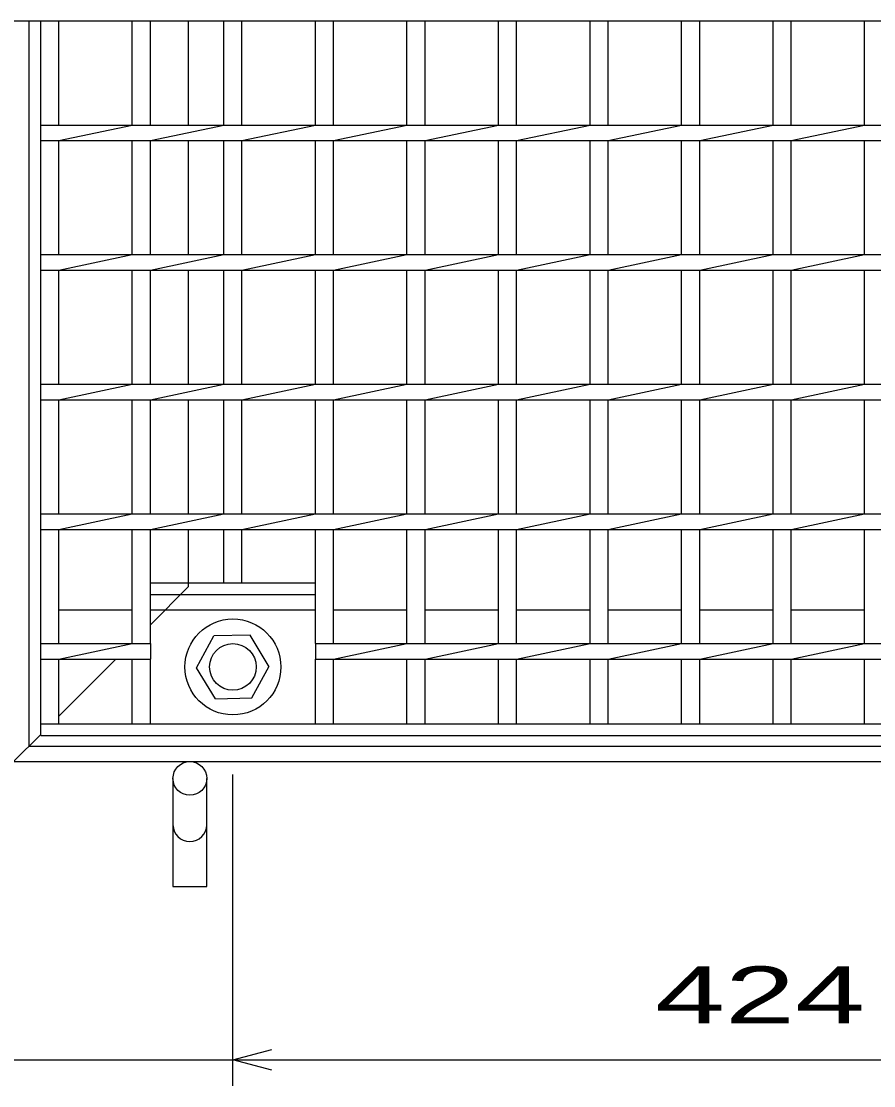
# Model space of a CAD drawing. Units: millimetres, scale not verified. Extents: x -1820 to 1731, y -1282 to 1054.
# Drawn here: x -1414.5 to -1085.8, y -493.5 to -83 of the extents above; entities that cross this region are included whole.
import ezdxf
from ezdxf.enums import TextEntityAlignment as Align

# ---------------------------------------------------------------- set-up
doc = ezdxf.new("R2010")
doc.units = ezdxf.units.MM
doc.header["$LTSCALE"] = 10
doc.linetypes.add('DASHED', pattern=[7.5, 6, -1.5])
for name, color, linetype, lineweight in [('16', 3, 'Continuous', 25), ('19', 6, 'Continuous', 25), ('22', 4, 'Continuous', 25)]:
    doc.layers.add(name, color=color, linetype=linetype, lineweight=lineweight)
doc.styles.add('ベクトル', font='')
doc.styles.get('ベクトル').set_extended_font_data('ベクトル')

msp = doc.modelspace()

# ---------------------------------------------------------------- linework, layer by layer
at = {"layer": '16'}
for p, q in [((-263, -83), (-1437, -83)), ((-1407, -354), (-1407, -83)), ((-1400, -123), (-1400, -83)), ((-1371.7, -123), (-1371.7, -83)), ((-1364.7, -123), (-1364.7, -83)), ((-1336.4, -123), (-1336.4, -83)), ((-1329.4, -123), (-1329.4, -83)), ((-1301.1, -123), (-1301.1, -83)), ((-1294.1, -123), (-1294.1, -83)), ((-1265.8, -123), (-1265.8, -83)), ((-1258.8, -123), (-1258.8, -83)), ((-1230.5, -123), (-1230.5, -83)), ((-1223.5, -123), (-1223.5, -83)), ((-1195.2, -123), (-1195.2, -83)), ((-1188.2, -123), (-1188.2, -83)), ((-1159.9, -123), (-1159.9, -83)), ((-1152.9, -123), (-1152.9, -83)), ((-1124.6, -123), (-1124.6, -83)), ((-1117.6, -123), (-1117.6, -83)), ((-1089.3, -123), (-1089.3, -83)), ((-1407, -123), (-835, -123)), ((-1407, -129), (-1407, -123)), ((-1400, -129), (-1371.7, -123)), ((-1364.7, -129), (-1336.4, -123)), ((-1329.4, -129), (-1301.1, -123)), ((-1294.1, -129), (-1265.8, -123)), ((-1258.8, -129), (-1230.5, -123)), ((-1223.5, -129), (-1195.2, -123)), ((-1188.2, -129), (-1159.9, -123)), ((-1152.9, -129), (-1124.6, -123)), ((-1117.6, -129), (-1089.3, -123)), ((-1407, -129), (-835, -129)), ((-1400, -173), (-1400, -129)), ((-1371.7, -173), (-1371.7, -129)), ((-1364.7, -173), (-1364.7, -129)), ((-1336.4, -173), (-1336.4, -129)), ((-1329.4, -173), (-1329.4, -129)), ((-1301.1, -173), (-1301.1, -129)), ((-1294.1, -173), (-1294.1, -129)), ((-1265.8, -173), (-1265.8, -129)), ((-1258.8, -173), (-1258.8, -129)), ((-1230.5, -173), (-1230.5, -129)), ((-1223.5, -173), (-1223.5, -129)), ((-1195.2, -173), (-1195.2, -129)), ((-1188.2, -173), (-1188.2, -129)), ((-1159.9, -173), (-1159.9, -129)), ((-1152.9, -173), (-1152.9, -129)), ((-1124.6, -173), (-1124.6, -129)), ((-1117.6, -173), (-1117.6, -129)), ((-1089.3, -173), (-1089.3, -129)), ((-1407, -173), (-835, -173)), ((-1407, -179), (-1407, -173)), ((-1400, -179), (-1371.7, -173)), ((-1364.7, -179), (-1336.4, -173)), ((-1329.4, -179), (-1301.1, -173)), ((-1294.1, -179), (-1265.8, -173)), ((-1258.8, -179), (-1230.5, -173)), ((-1223.5, -179), (-1195.2, -173)), ((-1188.2, -179), (-1159.9, -173)), ((-1152.9, -179), (-1124.6, -173)), ((-1117.6, -179), (-1089.3, -173)), ((-1407, -179), (-835, -179)), ((-1400, -223), (-1400, -179)), ((-1371.7, -223), (-1371.7, -179)), ((-1364.7, -223), (-1364.7, -179)), ((-1336.4, -223), (-1336.4, -179)), ((-1329.4, -223), (-1329.4, -179)), ((-1301.1, -223), (-1301.1, -179)), ((-1294.1, -223), (-1294.1, -179)), ((-1265.8, -223), (-1265.8, -179)), ((-1258.8, -223), (-1258.8, -179)), ((-1230.5, -223), (-1230.5, -179)), ((-1223.5, -223), (-1223.5, -179)), ((-1195.2, -223), (-1195.2, -179)), ((-1188.2, -223), (-1188.2, -179)), ((-1159.9, -223), (-1159.9, -179)), ((-1152.9, -223), (-1152.9, -179)), ((-1124.6, -223), (-1124.6, -179)), ((-1117.6, -223), (-1117.6, -179)), ((-1089.3, -223), (-1089.3, -179)), ((-1407, -223), (-835, -223)), ((-1407, -229), (-1407, -223)), ((-1400, -229), (-1371.7, -223)), ((-1364.7, -229), (-1336.4, -223)), ((-1329.4, -229), (-1301.1, -223)), ((-1294.1, -229), (-1265.8, -223)), ((-1258.8, -229), (-1230.5, -223)), ((-1223.5, -229), (-1195.2, -223)), ((-1188.2, -229), (-1159.9, -223)), ((-1152.9, -229), (-1124.6, -223)), ((-1117.6, -229), (-1089.3, -223)), ((-1407, -229), (-835, -229)), ((-1400, -273), (-1400, -229)), ((-1371.7, -273), (-1371.7, -229)), ((-1364.7, -273), (-1364.7, -229)), ((-1336.4, -273), (-1336.4, -229)), ((-1329.4, -273), (-1329.4, -229)), ((-1301.1, -273), (-1301.1, -229)), ((-1294.1, -273), (-1294.1, -229)), ((-1265.8, -273), (-1265.8, -229)), ((-1258.8, -273), (-1258.8, -229)), ((-1230.5, -273), (-1230.5, -229)), ((-1223.5, -273), (-1223.5, -229)), ((-1195.2, -273), (-1195.2, -229)), ((-1188.2, -273), (-1188.2, -229)), ((-1159.9, -273), (-1159.9, -229)), ((-1152.9, -273), (-1152.9, -229)), ((-1124.6, -273), (-1124.6, -229)), ((-1117.6, -273), (-1117.6, -229)), ((-1089.3, -273), (-1089.3, -229)), ((-1407, -273), (-835, -273)), ((-1407, -279), (-1407, -273)), ((-1400, -279), (-1371.7, -273)), ((-1364.7, -279), (-1336.4, -273)), ((-1329.4, -279), (-1301.1, -273)), ((-1294.1, -279), (-1265.8, -273)), ((-1258.8, -279), (-1230.5, -273)), ((-1223.5, -279), (-1195.2, -273)), ((-1188.2, -279), (-1159.9, -273)), ((-1152.9, -279), (-1124.6, -273)), ((-1117.6, -279), (-1089.3, -273)), ((-1407, -279), (-835, -279)), ((-1400, -323), (-1400, -279)), ((-1371.7, -323), (-1371.7, -279)), ((-1364.7, -323), (-1364.7, -279)), ((-1336.4, -299.5), (-1336.4, -279)), ((-1329.4, -299.5), (-1329.4, -279)), ((-1301.1, -323), (-1301.1, -279)), ((-1294.1, -323), (-1294.1, -279)), ((-1265.8, -323), (-1265.8, -279)), ((-1258.8, -323), (-1258.8, -279)), ((-1230.5, -323), (-1230.5, -279)), ((-1223.5, -323), (-1223.5, -279)), ((-1195.2, -323), (-1195.2, -279)), ((-1188.2, -323), (-1188.2, -279)), ((-1159.9, -323), (-1159.9, -279)), ((-1152.9, -323), (-1152.9, -279)), ((-1124.6, -323), (-1124.6, -279)), ((-1117.6, -323), (-1117.6, -279)), ((-1089.3, -323), (-1089.3, -279)), ((-1364.69, -299.5), (-1301.11, -299.5)), ((-1364.69, -304), (-1364.69, -299.5)), ((-1301.11, -304), (-1301.11, -299.5)), ((-1364.69, -304), (-1301.11, -304)), ((-1400, -310), (-1371.7, -310)), ((-1364.69, -310), (-1301.11, -310)), ((-1294.1, -310), (-1265.8, -310)), ((-1258.8, -310), (-1230.5, -310)), ((-1223.5, -310), (-1195.2, -310)), ((-1188.2, -310), (-1159.9, -310)), ((-1152.9, -310), (-1124.6, -310)), ((-1117.6, -310), (-1089.3, -310)), ((-1346.9, -332.34), (-1340.19, -320.05)), ((-1326.2, -319.71), (-1340.19, -320.05)), ((-1318.9, -332), (-1326.2, -319.71)), ((-1407, -323), (-1364.69, -323)), ((-1407, -329), (-1407, -323)), ((-1400, -329), (-1371.7, -323)), ((-1364.7, -323), (-1364.7, -329)), ((-1301.11, -323), (-941.1, -323)), ((-1301.11, -323), (-1301.1, -323)), ((-1301.1, -323), (-1301.1, -329)), ((-1294.1, -329), (-1265.8, -323)), ((-1258.8, -329), (-1230.5, -323)), ((-1223.5, -329), (-1195.2, -323)), ((-1188.2, -329), (-1159.9, -323)), ((-1152.9, -329), (-1124.6, -323)), ((-1117.6, -329), (-1089.3, -323)), ((-1407, -329), (-1364.69, -329)), ((-1400, -354), (-1400, -329)), ((-1371.7, -354), (-1371.7, -329)), ((-1364.7, -329), (-1364.69, -329)), ((-1364.7, -354), (-1364.7, -329)), ((-1339.6, -344.29), (-1346.9, -332.34)), ((-1325.61, -343.95), (-1318.9, -331.66)), ((-1301.11, -329), (-941.1, -329)), ((-1301.1, -354), (-1301.1, -329)), ((-1294.1, -354), (-1294.1, -329)), ((-1265.8, -354), (-1265.8, -329)), ((-1258.8, -354), (-1258.8, -329)), ((-1230.5, -354), (-1230.5, -329)), ((-1223.5, -354), (-1223.5, -329)), ((-1195.2, -354), (-1195.2, -329)), ((-1188.2, -354), (-1188.2, -329)), ((-1159.9, -354), (-1159.9, -329)), ((-1152.9, -354), (-1152.9, -329)), ((-1124.6, -354), (-1124.6, -329)), ((-1117.6, -354), (-1117.6, -329)), ((-1089.3, -354), (-1089.3, -329)), ((-1339.6, -344.29), (-1325.61, -343.95)), ((-1407, -354), (-835, -354)), ((-1407, -358.5), (-1407, -354)), ((-1407, -354), (-1400, -354)), ((-1371.7, -354), (-1364.7, -354)), ((-1336.4, -354), (-1329.4, -354)), ((-1301.1, -354), (-1294.1, -354)), ((-1265.8, -354), (-1258.8, -354)), ((-1230.5, -354), (-1223.5, -354)), ((-1195.2, -354), (-1188.2, -354)), ((-1159.9, -354), (-1152.9, -354)), ((-1124.6, -354), (-1117.6, -354)), ((-1089.3, -354), (-1082.3, -354)), ((-1407, -358.5), (-835, -358.5))]:
    msp.add_line(p, q, dxfattribs=at)
for radius in [18.5, 9]:
    msp.add_circle((-1332.9, -332), radius, dxfattribs=at)
at = {"layer": '19'}
for p, q in [((-1411.5, -362.5), (-1411.5, -83)), ((-1350, -123), (-1350, -83)), ((-1350, -173), (-1350, -129)), ((-1350, -223), (-1350, -179)), ((-1350, -273), (-1350, -229)), ((-1350, -299.5), (-1350, -279)), ((-1411.5, -362.5), (-288.5, -362.5)), ((-1417.5, -368.5), (-282.5, -368.5)), ((-1356, -375), (-1356, -416.62)), ((-1343, -416.62), (-1343, -375)), ((-1356, -416.62), (-1343, -416.62))]:
    msp.add_line(p, q, dxfattribs=at)
at = {"layer": '19', "linetype": 'DASHED'}
for p, q in [((-1350, -301), (-1350, -296.5)), ((-1364.7, -315.7), (-1350, -301)), ((-1372, -323), (-1371.7, -322.7)), ((-1400, -351), (-1378, -329)), ((-1417.5, -368.5), (-1407, -358))]:
    msp.add_line(p, q, dxfattribs=at)
at = {"layer": '19'}
msp.add_circle((-1349.5, -375), 6.5, dxfattribs=at)
msp.add_arc((-1349.5, -392.84), 6.5, 180, 0, dxfattribs=at)
at = {"layer": '22'}
for p, q in [((-1332.9, -493.5), (-1332.9, -373.5)), ((-1332.9, -483.5), (-1317.9, -479.5)), ((-1417.5, -483.5), (-1332.9, -483.5)), ((-1317.9, -487.5), (-1332.9, -483.5)), ((-1332.9, -483.5), (-909.3, -483.5))]:
    msp.add_line(p, q, dxfattribs=at)

# ---------------------------------------------------------------- texts
at = {"layer": '22', "color": 2, "style": 'ベクトル', "width": 1.65}
msp.add_text(' 424 ', height=21.99, dxfattribs=at).set_placement((-1183.6, -458.5), align=Align.MIDDLE_LEFT)

doc.saveas('drawing.dxf')
